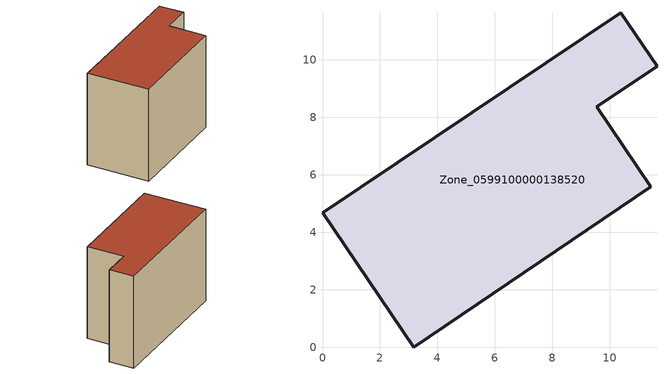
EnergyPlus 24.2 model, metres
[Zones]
Zone_0599100000138520
 floor ground (C_G): 3.17,0 0,4.68 10.38,11.64 11.64,9.78 9.55,8.37 11.43,5.58 z0
 wall outside (C_F): 11.64,9.78 10.38,11.64 0,4.68 3.17,0 11.43,5.58 9.55,8.37 11.64,9.78 z0:8.61
 roof outside (C_R): 11.43,5.58 9.55,8.37 11.64,9.78 10.38,11.64 0,4.68 3.17,0 z8.61
[BUILDING]
Pand.0599100000138520: North Axis=0; Terrain=City; Loads Convergence Tolerance Value=0.04; Temperature Convergence Tolerance Value=0.4; Solar Distribution=FullExterior; Maximum Number of Warmup Days=25; Minimum Number of Warmup Days=1
[Site:Location]
Rotterdam.The.Hague.AP_ZH_NLD Design_Conditions: Latitude=51.96; Longitude=4.45; Time Zone=1; Elevation=-4.5
[SITE:GROUNDTEMPERATURE:BUILDINGSURFACE]
18, 18, 18, 18, 18, 18, 18, 18, 18, 18, 18, 18
[MATERIAL] Thermal Absorptance=0.9; Solar Absorptance=0.7; Visible Absorptance=0.7
Name | Roughness | Thickness | Conductivity | Density | Specific Heat
G.TC.1975-1991 | MediumSmooth | 0.15 | 0.288461 | 540 | 1210
F.TC.1975-1991 | Rough | 0.3 | 0.230769 | 1920 | 840
R.TC.1975-1991 | MediumRough | 0.2 | 0.153846 | 1500 | 1000
[CONSTRUCTION]
C_G: G.TC.1975-1991
C_F: F.TC.1975-1991
C_R: R.TC.1975-1991
[ZONE]
Zone_0599100000138520: Type=1; Multiplier=1; Ceiling Height=Autocalculate; Volume=Autocalculate; Floor Area=autocalculate; Part of Total Floor Area=Yes
[ZONEINFILTRATION:DESIGNFLOWRATE]
Infil_Zone_0599100000138520: Zone or ZoneList or Space or SpaceList=Zone_0599100000138520; Schedule=AlwaysOn; Design Flow Rate Calculation Method=Flow/Area; Flow Rate per Floor Area=0.003; Constant Term Coefficient=1; Temperature Term Coefficient=0; Velocity Term Coefficient=0; Velocity Squared Term Coefficient=0
[HVACTEMPLATE:ZONE:IDEALLOADSAIRSYSTEM]
Zone_0599100000138520: Maximum Heating Supply Air Temperature=50; Minimum Cooling Supply Air Temperature=13; Maximum Heating Supply Air Humidity Ratio=0.0156; Minimum Cooling Supply Air Humidity Ratio=0.0077; Heating Limit=NoLimit; Cooling Limit=NoLimit; Dehumidification Control Type=ConstantSensibleHeatRatio; Cooling Sensible Heat Ratio=0.7; Dehumidification Setpoint=60; Humidification Control Type=None; Humidification Setpoint=30; Outdoor Air Method=None; Outdoor Air Flow Rate per Person=0.00944; Outdoor Air Flow Rate per Zone Floor Area=0; Outdoor Air Flow Rate per Zone=0; Demand Controlled Ventilation Type=None; Outdoor Air Economizer Type=NoEconomizer; Heat Recovery Type=None; Sensible Heat Recovery Effectiveness=0.7; Latent Heat Recovery Effectiveness=0.65
[ZONECONTROL:THERMOSTAT]
ThermostatControl_Zone_0599100000138520: Zone or ZoneList=Zone_0599100000138520; Control Type Schedule=DualSetpointControlType; Control 1=Thermostat_Zone_0599100000138520; Temperature Difference Between Cutout And Setpoint=0
[THERMOSTATSETPOINT:DUALSETPOINT]
Thermostat_Zone_0599100000138520: Heating Setpoint Temperature Schedule=HeatingSetpoint_Zone_0599100000138520; Cooling Setpoint Temperature Schedule=CoolingSetpoint_Zone_0599100000138520
[SCHEDULE:COMPACT]
HeatingSetpoint_Zone_0599100000138520: Through: 12/31, For: AllDays, Until: 24:00, 21
CoolingSetpoint_Zone_0599100000138520: Through: 12/31, For: AllDays, Until: 24:00, 24
DualSetpointControlType: Through: 12/31, For: AllDays, Until: 24:00, 4
AlwaysOn: Through: 12/31, For: AllDays, Until: 24:00, 1
